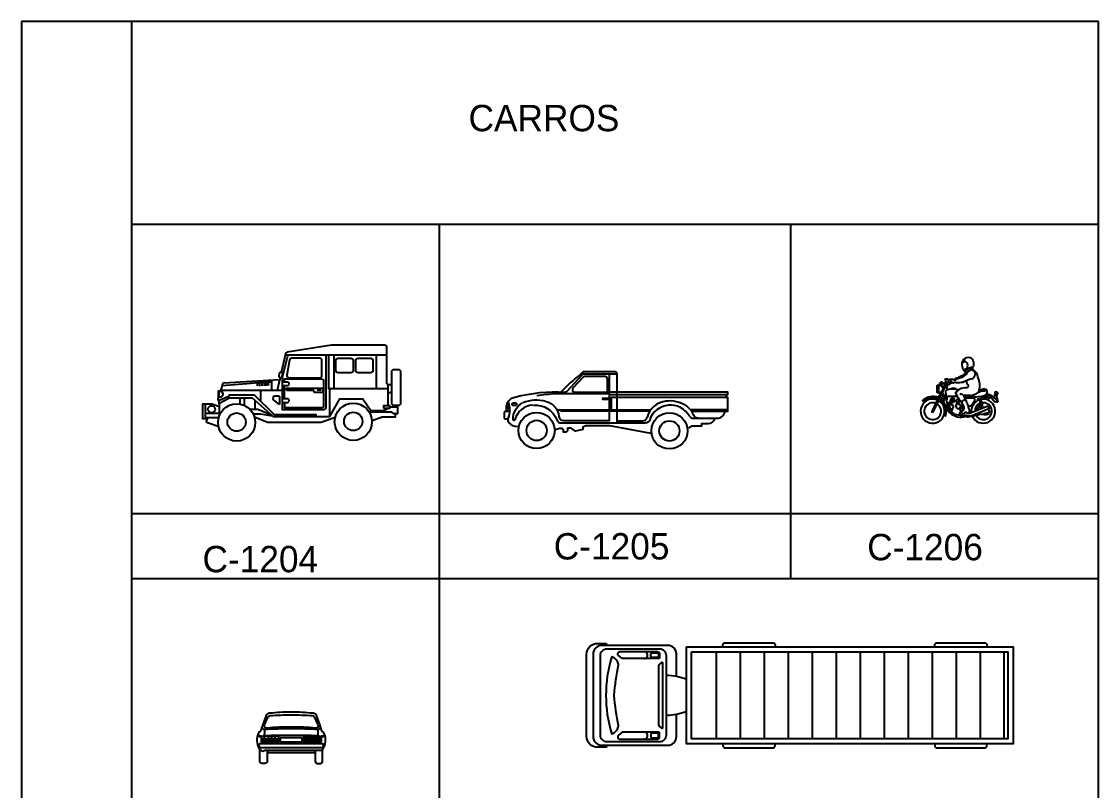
# Model space of a CAD drawing. Extents: x -106 to -5, y -44 to 31.
# Drawn here: x -42.41 to -17.91, y 13.56 to 31.06 of the extents above; entities that cross this region are included whole.
import ezdxf

# ---------------------------------------------------------------- set-up
doc = ezdxf.new("R2010")
doc.units = 0
doc.header["$LTSCALE"] = 100
doc.header["$MEASUREMENT"] = 0
doc.layers.add('C-CARRO', color=2, linetype='CONTINUOUS')
doc.layers.add('FOLHA', color=3, linetype='CONTINUOUS')

# ---------------------------------------------------------------- blocks, each defined once
blk = doc.blocks.new('C-1204')
at = {"layer": 'C-CARRO', "linetype": 'CONTINUOUS'}
for p, q in [((2.991, 1.187), (2.991, 1.953)), ((0.441, 1.263), (1.465, 1.348)), ((1.239, 1.318), (1.239, 1.257)), ((1.29, 1.323), (1.29, 1.252)), ((1.346, 1.328), (1.346, 1.257)), ((1.397, 1.338), (1.397, 1.257)), ((1.444, 1.343), (1.444, 1.257)), ((1.465, 1.348), (1.569, 1.348)), ((1.486, 1.348), (1.486, 1.262)), ((1.704, 1.159), (1.751, 1.395)), ((1.857, 0.963), (1.857, 1.262)), ((4.222, 1.286), (4.301, 1.286)), ((0.397, 0.998), (0.375, 0.998)), ((0.843, 0.988), (0.843, 0.841)), ((0.945, 0.983), (0.945, 0.811)), ((1.322, 0.913), (1.322, 1.159)), ((2.602, 1.166), (2.691, 1.166)), ((2.887, 1.187), (2.887, 0.563)), ((4.23, 1.097), (4.301, 1.125)), ((0.064, 0.527), (0.064, 0.846)), ((1.188, 0.933), (1.188, 0.735)), ((1.857, 0.877), (1.857, 0.755))]:
    blk.add_line(p, q, dxfattribs=at)
for points in [[(4.222, 0.804), (4.222, 1.291), (4.19, 1.31), (4.19, 2.13, 0.414214), (4.14, 2.18), (2.927, 2.18), (1.921, 2.026, 0.310759), (1.88, 1.987), (1.787, 1.559)], [(2.8, 1.962), (2.8, 0.764, -0.414214), (2.75, 0.714), (1.815, 0.714), (1.815, 1.452), (1.936, 1.94, -0.344443), (1.966, 1.962)], [(1.79, 1.559), (1.772, 1.559, 0.35634), (1.742, 1.535), (1.732, 1.482, 0.474557), (1.761, 1.446), (1.798, 1.446), (1.829, 1.559), (1.775, 1.559)], [(1.762, 1.446), (1.751, 1.395), (0.478, 1.321, 0.315983), (0.45, 1.299), (0.409, 1.159)], [(1.818, 1.262), (1.933, 1.262, 0.414214), (1.963, 1.292), (1.963, 1.313, 0.414214), (1.933, 1.343), (1.814, 1.343)], [(1.857, 1.343), (1.857, 1.414), (2.701, 1.414, -0.414214), (2.751, 1.364), (2.751, 0.805, -0.414214), (2.701, 0.755), (1.853, 0.755)], [(1.904, 1.156), (1.904, 1.206), (2.7, 1.206, -0.414214), (2.73, 1.176), (2.73, 1.135, -0.414214), (2.7, 1.105), (2.56, 1.105, -0.414214), (2.53, 1.135), (2.53, 1.151), (1.904, 1.151)], [(1.818, 0.882), (1.933, 0.882, 0.414214), (1.963, 0.912), (1.963, 0.933, 0.414214), (1.933, 0.963), (1.814, 0.963)], [(0.349, 0.329), (0.107, 0.415, -0.431278), (0.089, 0.455), (0.119, 0.527)]]:
    blk.add_lwpolyline(points, format="xyb", dxfattribs=at)
for points in [[(1.874, 1.962), (4.19, 1.962)], [(3.952, 1.196), (3.952, 1.962)], [(4.222, 1.187), (2.871, 1.187), (2.871, 1.953)], [(1.569, 1.159), (1.569, 1.384)], [(2.578, 0.563), (2.578, 0.601), (1.632, 0.601), (1.179, 1.045), (0.599, 1.045), (0.584, 1.017), (0.369, 0.913), (0.369, 0.856), (0.607, 0.988), (1.124, 0.988), (1.6, 0.563), (2.895, 0.563), (3.118, 0.96), (3.642, 0.96), (3.825, 0.695), (4.119, 0.695), (4.22, 0.747)], [(0.375, 1.135), (0.401, 1.135), (0.409, 1.159), (1.815, 1.159)], [(0.358, 0.527), (0.055, 0.527), (0.055, 0.507), (0, 0.507), (0, 0.851), (0.209, 0.851), (0.383, 0.79)], [(0.064, 0.639), (0.383, 0.639), (0.383, 0.857)], [(4.254, 0.78), (4.428, 0.78), (4.428, 0.62), (4.357, 0.62), (4.301, 0.657), (3.801, 0.657)], [(1.065, 0.73), (1.256, 0.73), (1.576, 0.588)], [(1.146, 0.623), (1.316, 0.623), (1.584, 0.573)], [(3.014, 0.534), (2.697, 0.421), (1.473, 0.421), (1.178, 0.545)], [(4.381, 0.62), (4.381, 0.544), (4.079, 0.544), (3.857, 0.459)]]:
    blk.add_lwpolyline(points, dxfattribs=at)
for points in [[(2.662, 1.442, 0.414214), (2.713, 1.492), (2.713, 1.837, 0.414214), (2.662, 1.887), (2.024, 1.887, 0.363313), (1.974, 1.845), (1.913, 1.501, 0.467015), (1.962, 1.442)], [(3.369, 1.887, -0.414214), (3.42, 1.837), (3.42, 1.606, -0.414214), (3.369, 1.556), (3.081, 1.556, -0.414214), (3.03, 1.606), (3.03, 1.837, -0.414214), (3.081, 1.887)], [(3.822, 1.887, -0.414214), (3.872, 1.837), (3.872, 1.606, -0.414214), (3.822, 1.556), (3.533, 1.556, -0.414214), (3.483, 1.606), (3.483, 1.837, -0.414214), (3.533, 1.887)], [(4.5, 0.859, -0.414214), (4.45, 0.809), (4.352, 0.809, -0.414214), (4.301, 0.859), (4.301, 1.581, -0.414214), (4.352, 1.631), (4.45, 1.631, -0.414214), (4.5, 1.581)], [(1.746, 0.836), (1.606, 0.948), (1.608, 1.005, -0.399826), (1.638, 1.034), (1.716, 1.034, -0.414214), (1.746, 1.004)]]:
    blk.add_lwpolyline(points, format="xyb", close=True, dxfattribs=at)
for points in [[(0.349, 0.993), (0.375, 0.993), (0.375, 1.14), (0.349, 1.14)], [(4.111, 0.747), (4.254, 0.747), (4.254, 0.804), (4.111, 0.804)]]:
    blk.add_lwpolyline(points, close=True, dxfattribs=at)
for centre, radius in [((0.2, 0.725), 0.0809), ((0.772, 0.424), 0.424), ((3.425, 0.44), 0.424), ((0.772, 0.432), 0.209), ((3.425, 0.448), 0.209)]:
    blk.add_circle(centre, radius, dxfattribs=at)
for centre, radius, start, end in [((0.429, 0.968), 0.0835, 162.0956, 221.624), ((0.393, 1.067), 0.0685, 273.0974, 86.9026)]:
    blk.add_arc(centre, radius, start, end, dxfattribs=at)
blk = doc.blocks.new('C-1205')
at = {"layer": 'C-CARRO', "linetype": 'CONTINUOUS'}
for p, q in [((5.047, 1.23), (5.047, 1.163)), ((0.06, 1.017), (0.108, 1.017)), ((5.077, 1.157), (5.077, 0.849)), ((0.05, 0.915), (0.126, 0.915)), ((0.05, 0.862), (0.126, 0.862)), ((0.054, 0.958), (0.122, 0.958)), ((1.526, 0.465), (1.526, 0.465))]:
    blk.add_line(p, q, dxfattribs=at)
for points in [[(2.573, 0.582), (2.573, 1.691, 0.414214), (2.521, 1.743), (1.81, 1.743, 0.158547), (1.792, 1.737), (1.753, 1.708, 0.239911), (1.744, 1.692), (1.744, 1.688)], [(2.573, 1.69), (1.809, 1.69, 0.207387), (1.772, 1.673), (1.415, 1.293, -0.222927), (1.374, 1.276, 0.080069), (0.245, 1.163, 0.030725), (0.239, 1.161, 0.173468), (0.085, 1.07)], [(0.945, 1.071, -0.32744), (1.246, 0.73, 0.388495), (1.348, 0.636), (2.394, 0.636), (2.394, 1.69)], [(1.797, 1.688), (1.746, 1.688, 0.167482), (1.733, 1.684, 0.034275), (1.286, 1.282, 0.034275)], [(0.126, 0.84), (0.021, 0.84, 0.414214), (0, 0.82), (0, 0.695, 0.414214), (0.021, 0.674), (0.086, 0.674, 0.197867), (0.09, 1.071, 0.197867)], [(0.648, 0.985, 0.337675), (0.244, 0.655, -0.862097), (0.203, 0.659, -0.296577), (0.419, 1.039)], [(0.95, 1.071, 0.166678), (0.423, 1.039, 0.166678)], [(0.666, 0.985, -0.334836), (1.199, 0.649, 0.31185), (1.295, 0.582), (3.213, 0.582)], [(4.214, 0.739, 0.641926), (3.31, 0.652, -0.319633), (3.213, 0.582)], [(4.41, 0.688, -0.310473), (4.314, 0.754, 0.141365), (4.162, 0.955), (4.155, 0.962, 0.190059), (3.669, 1.074, 0.190059)], [(4.214, 0.739, 0.267422), (4.303, 0.688), (4.842, 0.688, 0.381389), (5.023, 0.85)], [(0.081, 0.68, 0.141131), (0.095, 0.594, 0.230491), (0.311, 0.503, 0.230491)], [(2.573, 0.628), (3.152, 0.628, 0.348399), (3.253, 0.708)], [(4.781, 0.69, -0.37786), (4.636, 0.561), (4.486, 0.561), (4.486, 0.509), (4.305, 0.509, 0.239064), (4.193, 0.457)]]:
    blk.add_lwpolyline(points, format="xyb", dxfattribs=at)
for points in [[(2.346, 1.587, 0.414214), (2.295, 1.638), (1.833, 1.638, 0.208441), (1.795, 1.622), (1.563, 1.372, 0.655025), (1.6, 1.285), (2.346, 1.285)], [(0.26, 1.037, -0.414214), (0.281, 1.016), (0.281, 0.998, -0.414214), (0.26, 0.977), (0.202, 0.977, -0.414214), (0.181, 0.998), (0.181, 1.016, -0.414214), (0.202, 1.037)]]:
    blk.add_lwpolyline(points, format="xyb", close=True, dxfattribs=at)
for points in [[(2.394, 1.245), (1.168, 1.245)], [(2.394, 1.232), (5.086, 1.232), (5.086, 1.285), (2.394, 1.285)], [(4.264, 0.849), (5.085, 0.849), (5.085, 1.157), (2.43, 1.157), (2.43, 0.881)], [(5.086, 0.881), (4.24, 0.881)], [(3.342, 0.338), (2.403, 0.519), (1.857, 0.519), (1.786, 0.487), (1.786, 0.433), (1.625, 0.391), (1.526, 0.465), (1.437, 0.465), (1.437, 0.401), (1.41, 0.37), (1.348, 0.37), (1.348, 0.412), (1.321, 0.455), (1.267, 0.455), (1.151, 0.423)]]:
    blk.add_lwpolyline(points, dxfattribs=at)
for points in [[(2.364, 1.148), (2.364, 1.116), (2.247, 1.116), (2.247, 1.148)], [(3.315, 0.881), (3.297, 0.849), (1.303, 0.849), (1.24, 0.881)]]:
    blk.add_lwpolyline(points, close=True, dxfattribs=at)
for centre, radius in [((0.737, 0.411), 0.411), ((3.758, 0.4), 0.411), ((0.737, 0.411), 0.23), ((3.758, 0.4), 0.23)]:
    blk.add_circle(centre, radius, dxfattribs=at)
for centre, radius, start, end in [((1.896, -7.738), 9.013, 94.6458, 97.3525), ((0.349, 0.912), 0.308, 149.0728, 193.401), ((3.715, 0.6), 0.475, 93.3471, 166.8332)]:
    blk.add_arc(centre, radius, start, end, dxfattribs=at)
blk = doc.blocks.new('C-1206')
at = {"layer": 'C-CARRO', "linetype": 'CONTINUOUS'}
for p, q in [((0.484, 0.931), (0.525, 0.892)), ((0.713, 0.798), (0.701, 0.782)), ((0.719, 0.801), (0.777, 0.799)), ((0.784, 0.794), (0.79, 0.777)), ((0.929, 0.47), (0.986, 0.375)), ((1.561, 0.245), (1.431, 0.216)), ((1.545, 0.308), (1.459, 0.295)), ((1.554, 0.302), (1.567, 0.255)), ((1.431, 0.216), (1.548, 0.216))]:
    blk.add_line(p, q, dxfattribs=at)
for points in [[(1.038, 1.484, 0.154586), (0.982, 1.415, 0.154586)], [(1.205, 1.289, 0.14838), (1.198, 1.422), (1.194, 1.428, 0.243576), (1.13, 1.484)], [(0.975, 1.447, 0.150052), (0.937, 1.364), (0.938, 1.36, 0.13272), (0.972, 1.219, 0.250084), (0.998, 1.192)], [(0.983, 1.397, 0.210846), (0.938, 1.363, 0.210846)], [(1.192, 1.23, -0.360989), (1.178, 1.262, 0.561425), (1.169, 1.272, 0.129638), (1.009, 1.189, 0.129638)], [(1.07, 1.291, 0.277578), (1.03, 1.395, 0.277578)], [(1.117, 0.632, 0.148298), (1.307, 0.697, 0.096634), (1.344, 0.817, 0.138525), (1.299, 1.053, -0.09272), (1.298, 1.055), (1.29, 1.126, 0.165633), (1.288, 1.13), (1.19, 1.232)], [(0.537, 0.894, -0.033629), (0.546, 0.908, -0.026524), (0.561, 0.927, 0.042559), (0.571, 0.939, 0.105646), (0.573, 0.945, 0.033749), (0.574, 0.965, 0.257104), (0.563, 0.984, -0.359779), (0.558, 1, -0.174076), (0.565, 1.008, -0.10733), (0.581, 1.013, -0.087961), (0.599, 1.011, -0.074084), (0.618, 1.002, -0.075175), (0.628, 0.994, -0.061681), (0.636, 0.981)], [(0.803, 0.923, 0.032293), (0.797, 0.926, 0.067495), (0.794, 0.927, 0.088116), (0.78, 0.927, 0.057213), (0.759, 0.921, 0.096535), (0.75, 0.914, -0.186112), (0.745, 0.912, -0.135436), (0.74, 0.913, 0.07643), (0.731, 0.916, 0.095801), (0.716, 0.916, -0.108619), (0.703, 0.916, -0.246722), (0.694, 0.923, 0.296628), (0.687, 0.929, 0.053159), (0.675, 0.928, 0.024149), (0.65, 0.923, 0.018418), (0.645, 0.921, -0.037563), (0.643, 0.921, -0.300491), (0.641, 0.921, -0.040935), (0.636, 0.931, -0.133956), (0.632, 0.955, -0.120361), (0.641, 0.981, -0.089761), (0.657, 0.998, -0.125194), (0.673, 1.004, -0.045652), (0.686, 1.005, -0.022642), (0.713, 1.002, -0.046432), (0.737, 0.997, -0.038859), (0.763, 0.986)], [(0.706, 0.916, 0.066984), (0.708, 0.928, 0.086216), (0.706, 0.937, 0.125982), (0.699, 0.948, -0.129038), (0.692, 0.958, -0.097287), (0.69, 0.974, -0.09376), (0.694, 0.99, -0.086567), (0.698, 0.996, -0.063526), (0.706, 1.002)], [(0.743, 0.994, 0.019892), (0.756, 0.995, 0.049432), (0.761, 0.996, 0.094282), (0.79, 1.012, -0.087854), (0.821, 1.03, -0.053567), (0.845, 1.035, 0.076321), (0.861, 1.04, 0.067642), (0.88, 1.052, -0.049592), (0.905, 1.069, -0.037206), (0.925, 1.078, 0.02258), (0.958, 1.092, 0.076424), (0.988, 1.113, 0.051625), (1.023, 1.153)], [(0.959, 1.054, -0.011083), (0.957, 1.053, -0.046483), (0.918, 1.034, -0.005081), (0.867, 1.016, -0.006437), (0.826, 1.002, -0.009262), (0.814, 0.999, 0.0125), (0.805, 0.996, 0.264607), (0.798, 0.988, -0.227992), (0.791, 0.979, -0.114511), (0.781, 0.977, -0.092019), (0.77, 0.979, -0.0761), (0.764, 0.982, -0.064747), (0.759, 0.988)], [(0.514, 0.791, 0.301721), (0.409, 0.86, 0.301721)], [(0.501, 0.7), (0.57, 0.847), (0.572, 0.853, 1.037448), (0.551, 0.866), (0.548, 0.862), (0.479, 0.719)], [(0.835, 0.611), (0.594, 0.604, -0.390011), (0.586, 0.611), (0.574, 0.713), (0.574, 0.717, -0.318086), (0.611, 0.765, -0.168632), (0.861, 0.757)], [(0.673, 0.927, -0.107711), (0.672, 0.904, -0.144338), (0.664, 0.889, -0.029969), (0.652, 0.879, -0.053196), (0.645, 0.874, -0.036635), (0.633, 0.87, -0.028348), (0.616, 0.866, -0.166765), (0.602, 0.868, 0.257565), (0.592, 0.868, 0.163918), (0.59, 0.866, 0.040575), (0.586, 0.856, 0.366548), (0.598, 0.832, -0.479464), (0.604, 0.811, -0.20413), (0.595, 0.806, 0.243688), (0.588, 0.801, 0.082343), (0.586, 0.794, 0.11717), (0.586, 0.788, 0.373654), (0.594, 0.784, -0.289331), (0.604, 0.78, -0.099252), (0.607, 0.773, -0.096446), (0.608, 0.765)], [(1.05, 0.971, 0.382099), (1.078, 0.87, -0.166616), (1.081, 0.866, -0.21616), (1.076, 0.814, -0.205297), (1.022, 0.801, 0.202748), (0.833, 0.735, 0.160466), (0.831, 0.731, -0.331508), (0.807, 0.709, 0.231407), (0.801, 0.705, 0.260642), (0.798, 0.664, 0.126761), (0.801, 0.661, -0.208953), (0.835, 0.61, 0.07145), (0.931, 0.482)], [(1.504, 0.755, -0.218521), (1.434, 0.732), (1.43, 0.732, 0.104375), (1.309, 0.696, 0.104375)], [(0.406, 0.58, 0.301685), (0.043, 0.515, 0.419715), (0.071, 0.508, -0.287873), (0.397, 0.559)], [(0.455, 0.608), (0.277, 0.252, -0.736818), (0.26, 0.268), (0.426, 0.621)], [(0.437, 0.663, -0.069662), (0.439, 0.654, -0.071576), (0.439, 0.646, -0.104374), (0.436, 0.64, 0.096181), (0.433, 0.633, 0.266822), (0.439, 0.614, 0.328212), (0.456, 0.612, 0.086477), (0.461, 0.616, 0.118678), (0.463, 0.621, 0.42676), (0.458, 0.628, -0.476948), (0.454, 0.635, -0.219422), (0.46, 0.641, -0.124166), (0.474, 0.642, -0.089416), (0.484, 0.638, -0.065329), (0.495, 0.629, -0.094105), (0.509, 0.607, -0.083986), (0.516, 0.579, -0.041796), (0.516, 0.565, -0.187232), (0.514, 0.562, -0.149681), (0.511, 0.56, -0.042526), (0.498, 0.56, -0.066374), (0.475, 0.564, -0.136593), (0.465, 0.57, -0.053475), (0.461, 0.575, -0.041276), (0.458, 0.583, -0.146786), (0.457, 0.595, 0.171384), (0.456, 0.606, 0.100461), (0.45, 0.615, 0.134266), (0.442, 0.619, 0.030192), (0.435, 0.62, -0.027235), (0.426, 0.621, -0.026026), (0.422, 0.622, 0.027531), (0.417, 0.623, 0.958977), (0.416, 0.615, -0.622439), (0.417, 0.606, -0.249453), (0.413, 0.605, 0.425927), (0.41, 0.604, 0.192018), (0.411, 0.601, -0.103272), (0.412, 0.595, -0.084162), (0.411, 0.586, -0.084075), (0.407, 0.577)], [(0.553, 0.189, 0.513624), (0.564, 0.168, 0.375353), (0.435, 0.568, 0.375353)], [(0.515, 0.562, -0.109729), (0.526, 0.541, -0.072993), (0.528, 0.524, -0.068358), (0.526, 0.509, -0.068358), (0.52, 0.495)], [(0.585, 0.547, 0.046835), (0.585, 0.518, 0.033339), (0.588, 0.497, 0.041247), (0.596, 0.472, 0.060567), (0.614, 0.438)], [(0.981, 0.623, 0.2931), (0.921, 0.658, 0.2931)], [(1.155, 0.407), (1.232, 0.527, 0.567398), (1.214, 0.563, 0.029479), (1.009, 0.566, 0.052081), (1.006, 0.558, 0.224908), (1.023, 0.528, -0.311178), (1.029, 0.528, 0.13969), (1.03, 0.52, -0.040009), (1.036, 0.512, -0.101842), (1.036, 0.486)], [(1.733, 0.52, 0.172243), (1.504, 0.665, 0.172243)], [(0.616, 0.312, -0.359745), (0.64, 0.47, -0.931727), (0.651, 0.459, 0.328941), (0.643, 0.323), (0.646, 0.319, 0.249461), (0.888, 0.189), (0.932, 0.205)], [(0.884, 0.189), (0.942, 0.166, 0.137762), (0.947, 0.165), (1.031, 0.18), (1.104, 0.175), (1.121, 0.17), (1.151, 0.17), (1.552, 0.333, 0.438381), (1.556, 0.343), (1.536, 0.383, 0.39143), (1.526, 0.387), (1.121, 0.221), (1.091, 0.236)], [(0.985, 0.209, 0.112837), (0.992, 0.211, 0.141326), (1, 0.22, 0.164553), (1.002, 0.229, -0.162022), (1.004, 0.239, -0.048867), (1.008, 0.245, -0.05638), (1.013, 0.249, -0.129554), (1.018, 0.252, -0.074218), (1.029, 0.252, -0.227689), (1.041, 0.243, -0.199558), (1.043, 0.226)], [(1.11, 0.241, 0.139417), (1.092, 0.356, 0.303374), (1.066, 0.419)], [(1.326, 0.373), (1.317, 0.38, 0.351847), (1.307, 0.379), (1.293, 0.367), (1.282, 0.335), (1.277, 0.306), (1.282, 0.304, 0.404424), (1.292, 0.309), (1.305, 0.344), (1.326, 0.375)], [(1.365, 0.365), (1.36, 0.391, 0.406662), (1.35, 0.397), (1.335, 0.394), (1.326, 0.377), (1.346, 0.363, 0.226482), (1.353, 0.362), (1.365, 0.365)], [(0.667, 0.239, 0.298984), (1.032, 0.163, 0.298984)], [(1.547, 0.216, -0.039651), (1.538, 0.204, -0.121612), (1.534, 0.201, -0.065945), (1.513, 0.196, -0.032438), (1.467, 0.193, -0.00749), (1.428, 0.194, -0.014727), (1.407, 0.195, -0.055847), (1.389, 0.199, 0.04864), (1.369, 0.203, 0.188521), (1.322, 0.191, -0.148007), (1.265, 0.172, -0.030872), (1.248, 0.172, 0.078217), (1.242, 0.172, 0.039136), (1.229, 0.168, -0.024867), (1.21, 0.161, -0.011746), (1.186, 0.155, -0.014523), (1.166, 0.151, -0.114177), (1.146, 0.152, 0.114551), (1.126, 0.153, 0.071214), (1.108, 0.147, -0.062462), (1.089, 0.14, -0.019936), (1.084, 0.14, -0.009355), (1.073, 0.138, -0.159073), (1.05, 0.143, -0.128012), (1.03, 0.163)]]:
    blk.add_lwpolyline(points, format="xyb", dxfattribs=at)
for points in [[(1.058, 1.248), (0.985, 1.203)], [(1.103, 1.193), (1.045, 1.15)], [(0.5, 0.847), (0.5, 0.845)], [(0.761, 0.572), (0.766, 0.559)], [(1.295, 0.539), (1.286, 0.526)], [(1.444, 0.627), (1.51, 0.627)], [(1.524, 0.593), (1.503, 0.593)], [(1.737, 0.589), (1.746, 0.519)], [(1.76, 0.472), (1.679, 0.489)], [(0.664, 0.239), (0.685, 0.239)], [(0.985, 0.21), (0.902, 0.201)], [(1.045, 0.226), (1.108, 0.239)]]:
    blk.add_lwpolyline(points, dxfattribs=at)
for points in [[(0.376, 0.855, -0.414214), (0.384, 0.862), (0.402, 0.862, -0.414214), (0.41, 0.855), (0.41, 0.701, -0.414214), (0.402, 0.693), (0.384, 0.693, -0.414214), (0.376, 0.701)], [(0.571, 0.908, 0.064626), (0.569, 0.898, 0.077492), (0.569, 0.89, 0.107173), (0.573, 0.882, 0.1685), (0.577, 0.879, 0.145065), (0.583, 0.879, 0.107173), (0.59, 0.882, 0.077492), (0.596, 0.888, 0.064626), (0.601, 0.897, 0.064626), (0.603, 0.907, 0.077492), (0.602, 0.916, 0.107173), (0.599, 0.923, 0.145065), (0.594, 0.926, 0.145065), (0.588, 0.926, 0.107173), (0.581, 0.923, 0.077492), (0.575, 0.917, 0.064626)], [(0.439, 0.66, 0.077258), (0.445, 0.655, 0.087023), (0.452, 0.652, 0.10568), (0.459, 0.652, 0.145094), (0.464, 0.655, 0.124133), (0.468, 0.66, 0.10568), (0.469, 0.667, 0.087023), (0.468, 0.674, 0.077258), (0.463, 0.681, 0.077258), (0.457, 0.687, 0.087023), (0.45, 0.69, 0.10568), (0.443, 0.69, 0.124133), (0.437, 0.687, 0.124133), (0.434, 0.682, 0.10568), (0.432, 0.675, 0.087023), (0.434, 0.668, 0.077258)], [(0.727, 0.503, -0.238128), (0.744, 0.521, -0.253998), (0.766, 0.518, -0.078638), (0.774, 0.51, -0.116366), (0.777, 0.503, -0.099372), (0.776, 0.492, -0.255497), (0.773, 0.489, -0.26643), (0.768, 0.489, 0.256163), (0.763, 0.491, 0.085739), (0.754, 0.486, -0.060995), (0.743, 0.48, -0.026355), (0.731, 0.476, -0.145154), (0.729, 0.476, -0.225156), (0.728, 0.477, -0.042236), (0.726, 0.484, -0.080636), (0.725, 0.491, -0.045168)], [(0.847, 0.543, -0.231505), (0.871, 0.528, -0.190532), (0.877, 0.495, -0.031678), (0.875, 0.485, -0.236723), (0.874, 0.484, -0.121838), (0.866, 0.484, 0.064307), (0.852, 0.484, 0.037746), (0.838, 0.482, -0.045255), (0.826, 0.48, -0.13055), (0.81, 0.483, -0.24346), (0.805, 0.491, -0.038788), (0.805, 0.495, -0.02442), (0.805, 0.503, -0.02734), (0.806, 0.509, -0.013638), (0.808, 0.52, -0.195522), (0.822, 0.537, -0.161917)], [(0.699, 0.442, 0.130283), (0.693, 0.448, 0.105069), (0.683, 0.451, 0.207904), (0.666, 0.445, 0.213114), (0.659, 0.428, 0.030293), (0.66, 0.418, -0.028239), (0.66, 0.407, -0.045224), (0.659, 0.383, 0.066031), (0.659, 0.367, 0.109462), (0.662, 0.357, 0.071024), (0.673, 0.344, 0.130234), (0.681, 0.34, -0.137437), (0.689, 0.335, -0.26534), (0.693, 0.322, 0.217277), (0.696, 0.306, 0.061085), (0.702, 0.299, 0.084392), (0.708, 0.296, 0.196592), (0.718, 0.296, 0.143687), (0.727, 0.304, 0.352288), (0.726, 0.318, -0.31665), (0.724, 0.333, -0.131926), (0.73, 0.34, 0.097114), (0.738, 0.348, 0.17354), (0.749, 0.39, 0.32009), (0.733, 0.409, 0.202386), (0.721, 0.407, -0.269602), (0.712, 0.407, -0.070573), (0.702, 0.414, -0.281267), (0.701, 0.417, -0.56703), (0.707, 0.419, 0.331068), (0.715, 0.417, 0.146362), (0.721, 0.423, 0.159811), (0.722, 0.43, 0.832817), (0.712, 0.43, -0.606023), (0.701, 0.428, -0.287959), (0.7, 0.435, 0.246211)], [(0.826, 0.449, 0.031281), (0.821, 0.444, 0.028236), (0.815, 0.438, 0.021199), (0.814, 0.436, 0.007362), (0.808, 0.428, 0.186434), (0.802, 0.393, 0.132794), (0.823, 0.348, 0.061936), (0.839, 0.333, 0.141128), (0.849, 0.329, 0.10974), (0.862, 0.331, 0.065483), (0.881, 0.342, 0.145414), (0.893, 0.358, -0.136661), (0.905, 0.375, -0.362816), (0.933, 0.375, 0.442266), (0.956, 0.377, 0.118591), (0.963, 0.393, 0.248001), (0.96, 0.4, 0.316354), (0.941, 0.403, -0.195418), (0.912, 0.4, -0.028058), (0.899, 0.405, -0.059547), (0.893, 0.409, -0.36133), (0.89, 0.42, 0.270965), (0.889, 0.434, 0.541373), (0.868, 0.434, -0.56442), (0.847, 0.434, -0.158401), (0.846, 0.442, 0.237476), (0.844, 0.447, 0.156971), (0.834, 0.451, 0.196165)], [(0.958, 0.325, 0.09702), (0.949, 0.342, 0.158867), (0.939, 0.348, 0.129478), (0.921, 0.348, 0.166178), (0.909, 0.34, 0.067387), (0.902, 0.328, 0.054502), (0.898, 0.312, 0.054199), (0.898, 0.295, 0.09915), (0.9, 0.285, 0.157357), (0.903, 0.282, 0.054704), (0.916, 0.277, 0.287327), (0.95, 0.287, 0.263743)]]:
    blk.add_lwpolyline(points, format="xyb", close=True, dxfattribs=at)
blk.add_circle((0.481, 0.694), 0.0212, dxfattribs=at)
for centre, radius, start, end in [((1.085, 1.338), 0.155, 73.0604, 135.4918), ((0.996, 1.406), 0.0154, 139.9697, 220.0303), ((1.003, 1.262), 0.137, 78.3301, 98.2605), ((1.007, 1.285), 0.0632, 324.1317, 3.5605), ((1.336, 0.816), 0.451, 110.0422, 118.654), ((1.168, 1.301), 0.0389, 284.5545, 337.2176), ((0.718, 1.457), 0.471, 300.2239, 311.9921), ((1.457, -0.008), 1.06, 106.0009, 117.288), ((0.996, 1.164), 0.0281, 348.4619, 88.0728), ((1.036, 1.161), 0.0117, 208.717, 302.6609), ((1.027, 1.113), 0.00791, 311.9921, 342.8999), ((1.196, 1.061), 0.169, 116.7327, 162.8999), ((1.152, 1.133), 0.0786, 26.537, 130.368), ((1.116, 1.129), 0.128, 292.3552, 349.3618), ((1.829, 1.324), 0.626, 194.2623, 200.0548), ((1.234, 1.107), 0.00791, 349.3618, 20.0548), ((0.487, 0.874), 0.0608, 166.7646, 193.6447), ((0.483, 0.875), 0.0563, 138.8237, 166.7646), ((0.416, 0.826), 0.0872, 13.9611, 74.6701), ((0.487, 0.871), 0.0622, 117.366, 138.8237), ((0.487, 0.871), 0.0629, 99.7049, 117.366), ((0.478, 0.925), 0.00791, 46.9125, 99.7049), ((0.492, 0.837), 0.0115, 265.4963, 44.661), ((0.53, 0.898), 0.00791, 226.9125, 331.9415), ((0.384, 0.994), 0.183, 325.6364, 328.9758), ((0.719, 0.793), 0.00791, 88.1571, 143.2525), ((0.776, 0.791), 0.00791, 19.29, 88.1571), ((0.811, 1.956), 1.033, 269.7368, 278.9541), ((1.381, 0.691), 0.072, 102.4885, 141.2018), ((1.444, 0.529), 0.245, 79.2418, 110.0981), ((1.488, 0.762), 0.00791, 39.23, 79.2418), ((1.42, 0.707), 0.0952, 339.3239, 39.23), ((0.274, 0.274), 0.274, 66.8798, 60.8276), ((0.418, 0.805), 0.105, 266.9026, 307.0471), ((0.282, 0.289), 0.288, 340.051, 60.6172), ((0.505, 0.654), 0.0229, 133.8378, 172.6364), ((0.502, 0.655), 0.0196, 172.6364, 214.6754), ((0.505, 0.657), 0.0229, 214.6754, 241.581), ((0.508, 0.662), 0.0287, 241.581, 265.5576), ((0.506, 0.646), 0.0133, 265.5576, 344.5535), ((0.527, 0.641), 0.00844, 58.4606, 164.5535), ((0.514, 0.619), 0.0338, 51.5627, 58.4606), ((0.526, 0.634), 0.0148, 41.1432, 51.5627), ((0.515, 0.624), 0.0293, 20.1784, 41.1432), ((0.387, 0.577), 0.166, 11.4113, 20.1784), ((0.569, 0.586), 0.0213, 164.4722, 201.0791), ((0.511, 0.602), 0.0388, 344.4722, 11.4113), ((0.57, 0.586), 0.0217, 201.0791, 230.1944), ((0.575, 0.592), 0.0294, 230.1944, 255.0973), ((0.57, 0.576), 0.012, 255.0973, 283.3658), ((0.576, 0.55), 0.0148, 78.0151, 103.3658), ((0.577, 0.555), 0.00956, 335.303, 78.0151), ((0.594, 0.547), 0.00834, 155.303, 268.7388), ((0.594, 0.56), 0.0213, 268.7388, 291.6444), ((0.572, 0.587), 0.0302, 22.7824, 34.6422), ((0.63, 0.576), 0.0331, 159.761, 175.5476), ((0.683, 0.572), 0.0862, 175.5476, 180), ((0.793, 0.572), 0.196, 180, 182.9536), ((0.613, 0.563), 0.0163, 182.9536, 224.0915), ((0.575, 0.597), 0.0259, 339.761, 357.6177), ((0.594, 0.596), 0.00679, 357.6177, 22.7824), ((0.595, 0.545), 0.00937, 348.7921, 44.0915), ((0.601, 0.544), 0.00367, 291.6444, 348.7921), ((0.869, 0.497), 0.197, 171.0494, 176.9517), ((0.747, 0.503), 0.0746, 176.9517, 184.8016), ((0.757, 0.504), 0.0845, 184.8016, 192.1777), ((0.765, 0.513), 0.091, 162.3651, 171.0494), ((0.717, 0.528), 0.0411, 143.2525, 162.3651), ((0.703, 0.539), 0.0236, 117.9317, 143.2525), ((0.683, 0.518), 0.0413, 276.1768, 317.7416), ((0.699, 0.547), 0.0148, 75.0915, 117.9317), ((0.708, 0.579), 0.0187, 255.0915, 293.0921), ((0.732, 0.522), 0.021, 150.2633, 215.5216), ((0.732, 0.522), 0.0212, 58.8235, 150.2633), ((0.702, 0.501), 0.0155, 317.7416, 35.5216), ((0.703, 0.59), 0.0303, 293.0921, 306.8399), ((0.75, 0.527), 0.0482, 115.9489, 126.8399), ((0.746, 0.537), 0.0375, 93.7839, 115.9489), ((0.747, 0.517), 0.0575, 75.9161, 93.7839), ((0.751, 0.553), 0.0155, 238.8235, 352.4366), ((0.734, 0.555), 0.0322, 6.8428, 20.4864), ((0.738, 0.555), 0.0289, 352.4366, 6.8428), ((0.938, 0.713), 0.0572, 218.9581, 253.426), ((1.05, 0.387), 0.152, 104.5884, 142.7113), ((1.045, 0.61), 0.0585, 169.7286, 180), ((1.045, 0.61), 0.0585, 180, 192.4121), ((0.995, 0.619), 0.00791, 99.72, 169.7286), ((1.045, 0.61), 0.0585, 192.4121, 212.2109), ((1.148, -0.932), 1.535, 87.4754, 95.7718), ((1.075, 0.152), 0.482, 84.5597, 99.72), ((1.045, 0.61), 0.0585, 212.2109, 232.0098), ((1.101, 0.601), 0.037, 298.1786, 4.7706), ((1.426, 0.274), 0.274, 107.9473, 188.1354), ((1.426, 0.274), 0.274, 206.0271, 102.0606), ((1.233, 0.574), 0.0326, 122.3712, 194.4916), ((1.235, 1.544), 0.942, 268.8302, 280.8906), ((1.317, 0.523), 0.0273, 20.9559, 143.974), ((3.931, 0.901), 2.615, 188.0906, 191.615), ((1.418, 0.548), 0.0501, 129.5606, 188.6439), ((0.983, 0.357), 0.428, 4.4861, 25.555), ((1.422, 0.514), 0.0818, 71.7016, 116.0818), ((1.377, 0.796), 0.181, 283.5579, 316.9749), ((1.476, 0.649), 0.0634, 241.8214, 298.1786), ((1.523, 0.627), 0.0138, 180, 322.43), ((1.557, 0.62), 0.0453, 216.3744, 293.5196), ((1.555, 0.594), 0.0326, 33.9882, 125.2544), ((1.564, 0.598), 0.0223, 297.569, 45.5673), ((1.508, 0.412), 0.187, 24.2626, 66.1939), ((1.629, 0.638), 0.0599, 305.4592, 24.5931), ((1.725, 0.673), 0.0401, 63.9862, 194.6112), ((1.729, 0.626), 0.0122, 103.0334, 228.6786), ((1.7, 0.586), 0.037, 4.9281, 55.4312), ((1.769, 0.672), 0.043, 125.9285, 228.0838), ((1.729, 0.665), 0.0272, 267.2737, 22.7423), ((1.74, 0.513), 0.00823, 18.9503, 123.4797), ((1.724, 0.682), 0.033, 337.2176, 49.0505), ((1.701, 0.478), 0.0612, 353.6882, 37.5963), ((0.274, 0.274), 0.192, 67.8041, 59.7421), ((0.762, 0.351), 0.149, 195.1096, 228.8188), ((0.686, 0.489), 0.0116, 192.1777, 276.1768), ((0.845, 0.386), 0.155, 287.9277, 325.13), ((0.935, 0.474), 0.00791, 142.7113, 211.2854), ((0.896, 0.351), 0.0938, 326.6571, 14.7901), ((1.023, 0.454), 0.0332, 15.6422, 64.4183), ((1.139, 0.458), 0.082, 177.4686, 209.5229), ((1.108, 0.46), 0.0704, 254.1342, 311.0221), ((1.426, 0.274), 0.192, 111.6429, 181.905), ((1.426, 0.274), 0.192, 212.0376, 98.6853), ((1.449, 0.292), 0.183, 121.1089, 182.8968), ((1.377, 0.376), 0.00791, 191.615, 243.6425), ((1.327, 0.273), 0.107, 48.0168, 63.6425), ((1.403, 0.358), 0.00791, 228.0168, 347.1354), ((1.342, 0.372), 0.0704, 347.1354, 12.9033), ((1.546, 0.3), 0.00791, 15.6422, 98.464), ((1.559, 0.253), 0.00791, 282.583, 15.6422), ((0.903, 0.218), 0.0229, 116.1139, 191.6764), ((0.899, 0.217), 0.0182, 205.641, 296.789)]:
    blk.add_arc(centre, radius, start, end, dxfattribs=at)
blk = doc.blocks.new('C-1301')
at = {"layer": 'C-CARRO', "linetype": 'CONTINUOUS'}
for p, q in [((-0.685, 0.563), (-0.284, 0.563)), ((-0.685, 0.527), (-0.284, 0.527)), ((-0.607, 0.491), (-0.607, 0.612)), ((-0.511, 0.491), (-0.511, 0.612)), ((-0.44, 0.491), (-0.44, 0.612)), ((-0.368, 0.491), (-0.368, 0.612)), ((0.685, 0.563), (0.284, 0.563)), ((0.685, 0.527), (0.284, 0.527)), ((0.368, 0.491), (0.368, 0.612)), ((0.44, 0.491), (0.44, 0.612)), ((0.511, 0.491), (0.511, 0.612)), ((0.607, 0.491), (0.607, 0.612))]:
    blk.add_line(p, q, dxfattribs=at)
for points in [[(0, 0.795, -0.013288), (0.613, 0.779, 0.534807), (0.663, 0.845), (0.581, 1.076, 0.287348), (0.498, 1.142, 0.028247), (0, 1.17, 0.028247), (-0.498, 1.142, 0.287348), (-0.581, 1.076), (-0.663, 0.845, 0.534807), (-0.613, 0.779, -0.013288)], [(0, 1.108, -0.018658), (0.482, 1.089, -0.273499), (0.524, 1.06), (0.608, 0.877, -0.571701), (0.558, 0.807, 0.019802), (0, 0.829, 0.019802), (-0.558, 0.807, -0.571701), (-0.608, 0.877), (-0.524, 1.06, -0.273499), (-0.482, 1.089, -0.018658)], [(-0.294, 0.491, 0.414214), (-0.284, 0.501), (-0.284, 0.602, 0.414214), (-0.294, 0.612), (-0.675, 0.612, 0.414214), (-0.685, 0.602), (-0.685, 0.501, 0.414214), (-0.675, 0.491)], [(0.294, 0.491, -0.414214), (0.284, 0.501), (0.284, 0.602, -0.414214), (0.294, 0.612), (0.675, 0.612, -0.414214), (0.685, 0.602), (0.685, 0.501, -0.414214), (0.675, 0.491)], [(-0.71, 0.449, 0.532518), (-0.738, 0.407, 0.019907), (-0.717, 0.363), (0, 0.363), (0.717, 0.363, 0.019907), (0.738, 0.407, 0.532518), (0.71, 0.449), (0, 0.449)]]:
    blk.add_lwpolyline(points, format="xyb", close=True, dxfattribs=at)
for points in [[(0.607, 0.776, 0.096199), (0.612, 0.629, 0.008475), (0, 0.64, 0.008475), (-0.612, 0.629, 0.096199), (-0.607, 0.776)], [(-0.712, 0.718, -0.01048), (-0.724, 0.716, 0.238278), (-0.745, 0.699, 0.243076), (-0.733, 0.342, 0.243076)], [(0.71, 0.306, 0.271977), (0.745, 0.699, 0.238278), (0.724, 0.716, -0.01048), (0.712, 0.718)], [(-0.547, 0.299), (-0.547, 0.05, -0.414214), (-0.597, 0), (-0.665, 0, -0.414214), (-0.715, 0.05), (-0.715, 0.32)], [(0.547, 0.299), (0.547, 0.05, 0.414214), (0.597, 0), (0.665, 0, 0.414214), (0.715, 0.05), (0.715, 0.32)]]:
    blk.add_lwpolyline(points, format="xyb", dxfattribs=at)
blk.add_lwpolyline([(0.242, 0.591), (0.242, 0.484), (0, 0.484), (-0.242, 0.484), (-0.242, 0.591), (0, 0.591)], close=True, dxfattribs=at)
for points in [[(-0.607, 0.306), (0, 0.306), (0.71, 0.306)], [(0.541, 0.242), (0, 0.242), (-0.541, 0.242)]]:
    blk.add_lwpolyline(points, dxfattribs=at)
for centre, radius, start, end in [((-0.872, 0.851), 0.208, 320.0316, 352.6364), ((0.872, 0.851), 0.208, 187.3636, 219.9684), ((-0.693, 0.751), 0.138, 237.0382, 276.1768), ((-0.655, 0.879), 0.254, 245.7124, 280.0022), ((0.655, 0.879), 0.254, 259.9978, 294.2876), ((0.693, 0.751), 0.138, 263.8232, 302.9618), ((-0.662, 0.381), 0.0803, 209.6994, 253.426), ((-0.647, 0.325), 0.0439, 208.5254, 334.9817)]:
    blk.add_arc(centre, radius, start, end, dxfattribs=at)
blk = doc.blocks.new('C-1401')
at = {"layer": 'C-CARRO', "linetype": 'CONTINUOUS'}
for p, q in [((1.482, 0.501), (1.613, 0.501)), ((2.944, 0.52), (2.944, -1.454)), ((3.49, 0.52), (3.49, -1.454)), ((4.036, 0.52), (4.036, -1.454)), ((4.582, 0.52), (4.582, -1.454)), ((5.127, 0.52), (5.127, -1.454)), ((5.673, 0.52), (5.673, -1.454)), ((6.219, 0.52), (6.219, -1.454)), ((6.765, 0.52), (6.765, -1.454)), ((7.311, 0.52), (7.311, -1.454)), ((7.857, 0.52), (7.857, -1.454)), ((8.403, 0.52), (8.403, -1.454)), ((8.949, 0.52), (8.949, -1.454)), ((9.494, 0.52), (9.494, -1.454)), ((1.462, 0.416), (1.462, 0.481)), ((1.613, 0.396), (1.482, 0.396)), ((1.633, 0.481), (1.633, 0.416)), ((1.462, -1.35), (1.462, -1.415)), ((1.613, -1.33), (1.482, -1.33)), ((1.482, -1.434), (1.613, -1.434)), ((1.633, -1.415), (1.633, -1.35))]:
    blk.add_line(p, q, dxfattribs=at)
for points in [[(0.454, -1.603), (0.454, -1.629, -0.414214), (0.435, -1.649), (0.248, -1.649, -0.414214), (0, -1.401), (0, -0.467), (0, 0.467, -0.414214), (0.248, 0.715), (0.435, 0.715, -0.414214), (0.454, 0.695), (0.454, 0.669)], [(2.043, -0.043), (2.043, 0.471, 0.414214), (1.844, 0.669), (0.347, 0.669, 0.414214), (0.148, 0.471), (0.148, -0.467), (0.148, -1.405, 0.414214), (0.347, -1.603), (1.844, -1.603, 0.414214), (2.043, -1.405), (2.043, -0.891)], [(3.101, 0.639), (3.101, 0.68, -0.414214), (3.151, 0.73), (4.238, 0.73, -0.414214), (4.288, 0.68), (4.288, 0.639)], [(7.92, 0.639), (7.92, 0.68, -0.414214), (7.969, 0.73), (9.057, 0.73, -0.414214), (9.107, 0.68), (9.107, 0.639)], [(1.633, -0.46), (1.633, -1.136, 0.240403), (1.654, -1.176), (1.705, -1.213, 0.61238), (1.737, -1.197), (1.737, -0.467), (1.737, 0.264, 0.61238), (1.705, 0.28), (1.654, 0.242, 0.240403), (1.633, 0.202), (1.633, -0.474)], [(3.101, -1.573), (3.101, -1.614, 0.414214), (3.151, -1.664), (4.238, -1.664, 0.414214), (4.288, -1.614), (4.288, -1.573)], [(7.92, -1.573), (7.92, -1.614, 0.414214), (7.969, -1.664), (9.057, -1.664, 0.414214), (9.107, -1.614), (9.107, -1.573)]]:
    blk.add_lwpolyline(points, format="xyb", dxfattribs=at)
for points in [[(1.815, -1.369), (1.815, -0.467), (1.815, 0.435, 0.414214), (1.667, 0.584), (0.455, 0.584, 0.414214), (0.306, 0.435), (0.306, -0.467), (0.306, -1.369, 0.414214), (0.455, -1.518), (1.667, -1.518, 0.414214)], [(1.608, 0.528, -0.414214), (1.658, 0.478), (1.658, 0.389, -0.414214), (1.638, 0.37), (0.833, 0.37, -0.163523), (0.803, 0.38), (0.726, 0.438, -0.718917), (0.756, 0.528)], [(0.723, 0.23, 0.13723), (0.721, 0.257, 0.184306), (0.592, 0.405, 0.47564), (0.564, 0.394, 0.072937), (0.439, -0.467, 0.072937), (0.564, -1.327, 0.47564), (0.592, -1.339, 0.184306), (0.721, -1.19, 0.13723), (0.723, -1.164, -0.031824), (0.628, -0.467, -0.031824)], [(1.608, -1.461, 0.414214), (1.658, -1.412), (1.658, -1.323, 0.414214), (1.638, -1.303), (0.833, -1.303, 0.163523), (0.803, -1.313), (0.726, -1.372, 0.718917), (0.756, -1.461)]]:
    blk.add_lwpolyline(points, format="xyb", close=True, dxfattribs=at)
blk.add_lwpolyline([(2.27, 0.639), (9.7, 0.639), (9.7, -1.573), (2.27, -1.573)], close=True, dxfattribs=at)
blk.add_lwpolyline([(2.389, 0.52), (9.581, 0.52), (9.581, -1.454), (2.389, -1.454), (2.389, 0.52)], dxfattribs=at)
for centre, radius, start, end in [((1.309, 0.45), 0.0777, 266.6819, 90), ((1.482, 0.481), 0.0199, 90, 180), ((1.613, 0.481), 0.0199, 0, 90), ((1.482, 0.416), 0.0199, 180, 270), ((1.613, 0.416), 0.0199, 270, 0), ((1.758, -1.442), 1.43, 69.0056, 87.6834), ((1.758, 0.508), 1.43, 272.3166, 290.9944), ((1.309, -1.384), 0.0777, 270, 93.3181), ((1.482, -1.35), 0.0199, 90, 180), ((1.482, -1.415), 0.0199, 180, 270), ((1.613, -1.35), 0.0199, 0, 90), ((1.613, -1.415), 0.0199, 270, 0)]:
    blk.add_arc(centre, radius, start, end, dxfattribs=at)
blk = doc.blocks.new('FOLHAVERDE')
at = {"layer": 'FOLHA', "linetype": 'CONTINUOUS'}
for p, q in [((-5.455, 37.298), (-29.955, 37.298)), ((-29.955, 37.298), (-29.955, 2.298)), ((-27.455, 37.298), (-27.455, 2.298)), ((-5.455, 2.298), (-5.455, 37.298)), ((-27.455, 35.298), (-27.455, 2.298))]:
    blk.add_line(p, q, dxfattribs=at)

msp = doc.modelspace()

# ---------------------------------------------------------------- linework, layer by layer
at = {"layer": 'FOLHA', "linetype": 'CONTINUOUS'}
for p, q in [((-39.912, 29.061), (-39.912, -3.939)), ((-17.912, -3.939), (-17.912, 29.061)), ((-17.912, 26.442), (-39.912, 26.442)), ((-32.912, 26.442), (-32.912, -2.344)), ((-24.912, 18.382), (-24.912, 26.442)), ((-39.912, 19.863), (-17.912, 19.863)), ((-39.912, 18.382), (-17.912, 18.382))]:
    msp.add_line(p, q, dxfattribs=at)

# ---------------------------------------------------------------- block references
at = {"layer": 'C-CARRO', "linetype": 'CONTINUOUS'}
for name, p in [('C-1204', (-38.29, 21.512)), ('C-1206', (-21.958, 21.92)), ('C-1205', (-31.431, 21.344)), ('C-1401', (-29.556, 16.193)), ('C-1301', (-36.277, 14.175))]:
    msp.add_blockref(name, p, dxfattribs=at)
at = {"layer": 'FOLHA', "linetype": 'CONTINUOUS'}
msp.add_blockref('FOLHAVERDE', (-12.457, -6.237), dxfattribs=at)

# ---------------------------------------------------------------- texts
for s, p in [('CARROS', (-32.243, 28.564)), ('C-1205', (-30.304, 18.818)), ('C-1206', (-23.173, 18.8)), ('C-1204', (-38.295, 18.527))]:
    msp.add_text(s, height=0.6, dxfattribs=at).set_placement(p)

doc.saveas('drawing.dxf')
